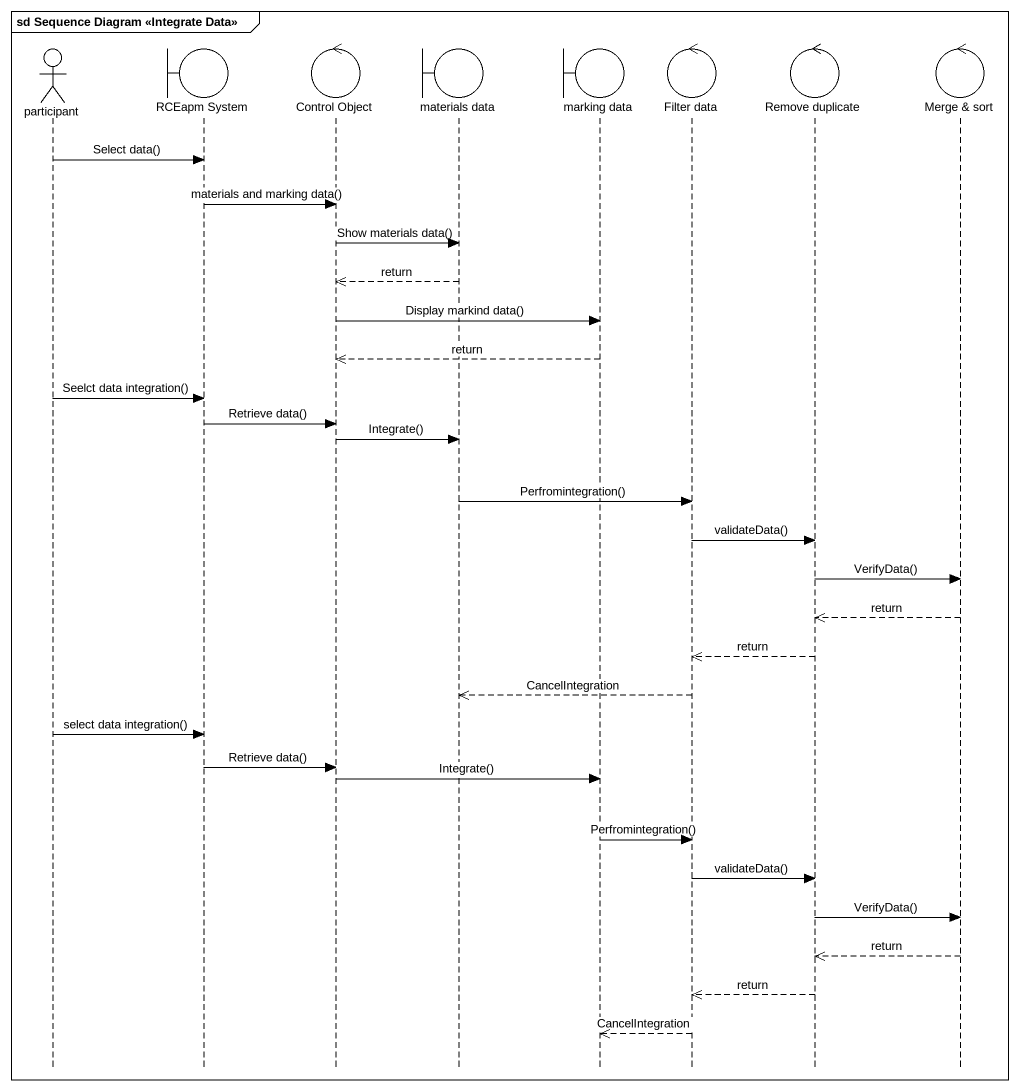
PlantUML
@startuml
mainframe sd Sequence Diagram <<Integrate Data>>
hide footbox
actor "participant" as participant_
boundary "RCEapm System" as RCEapm_System
control "Control Object" as Control_Object
boundary "materials data" as materials_data
boundary "marking data" as marking_data
control "Filter data" as Filter_data
control "Remove duplicate" as Remove_duplicate
control "Merge & sort" as Merge_sort

participant_ -> RCEapm_System : Select data()
RCEapm_System -> Control_Object : materials and marking data()
Control_Object -> materials_data : Show materials data()
materials_data -->> Control_Object : return
Control_Object -> marking_data : Display markind data()
marking_data -->> Control_Object : return
participant_ -> RCEapm_System : Seelct data integration()
RCEapm_System -> Control_Object : Retrieve data()
Control_Object -> materials_data : Integrate()
materials_data -> Filter_data : Perfromintegration()
Filter_data -> Remove_duplicate : validateData()
Remove_duplicate -> Merge_sort : VerifyData()
Merge_sort -->> Remove_duplicate : return
Remove_duplicate -->> Filter_data : return
Filter_data -->> materials_data : CancelIntegration
participant_ -> RCEapm_System : select data integration()
RCEapm_System -> Control_Object : Retrieve data()
Control_Object -> marking_data : Integrate()
marking_data -> Filter_data : Perfromintegration()
Filter_data -> Remove_duplicate : validateData()
Remove_duplicate -> Merge_sort : VerifyData()
Merge_sort -->> Remove_duplicate : return
Remove_duplicate -->> Filter_data : return
Filter_data -->> marking_data : CancelIntegration
@enduml
